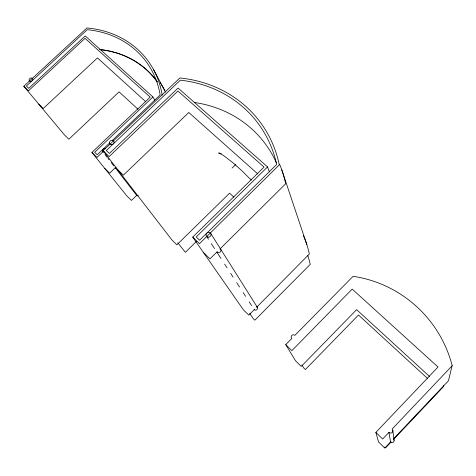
<?xml version="1.0" encoding="UTF-8"?>
<svg xmlns="http://www.w3.org/2000/svg" width="476" height="476" viewBox="0 0 476 476"><rect width="100%" height="100%" fill="white"/><g stroke="black" fill="none" stroke-linecap="round" stroke-linejoin="round"><path stroke-width="0.71" d="M393.575 439.092A2.184 2.088 51.9 0 0 393.42 438.926L448.475 380.758L452.146 365.467A119.809 118.298 53.5 0 0 353.103 276.318L294.852 335.378A2.166 2.13 -30.2 0 0 291.8 335.437A2.166 2.13 -30.2 0 0 291.818 338.466L285.743 344.648L295.578 360.862L301.26 366.407L356.631 309.644L429.471 376.421M393.932 439.675A2.184 2.088 51.9 0 1 390.54 441.966L384.781 448.053L378.551 441.966L375.862 432.41L438.033 367.02L352.186 289.105L291.883 350.633L285.743 344.648M391.153 441.972L385.548 447.898L384.662 447.035M393.706 439.277L443.662 386.488L443.323 385.215M452.2 365.699L392.099 429.072A2.374 2.285 50 0 1 392.236 432.381A2.374 2.285 50 0 1 388.952 432.387L382.656 439.027L375.862 432.41M254.559 309.364L248.811 315.142L243.468 309.912L192.72 237.107L264.049 167.1L177.953 91.047L109.153 156.58L103.072 150.719L179.874 77.969A131.352 118.221 -35.1 0 1 279.287 164.898L199.521 243.652L192.72 237.107M256.647 307.264L309.352 254.023A100.906 95.004 -37.6 0 0 303.444 235.757M217.359 251.572L209.999 258.849L203.502 252.572M219.983 248.978L285.659 183.79A124.908 113.52 -35.5 0 0 279.721 164.517M267.554 166.915L196.225 236.965L199.623 240.231L276.633 164.512L276.205 162.554A128.871 115.983 -35.1 0 0 182.278 80.402L180.309 80.182L106.326 150.529L109.367 153.456L178.083 88.042L267.554 166.915L269.356 171.776M196.451 241.415L185.366 252.31L177.774 242.784M232.068 168.058L235.656 164.559M138.332 195.749A1.809 1.618 -36.1 0 1 136.671 195.398L131.459 200.42L126.818 195.886L91.922 152.439L150.196 97.152L85.025 38.342L28.465 90.791L23.8 86.257L86.971 27.959A105.815 90.006 -36 0 1 162.191 95.248M115.525 167.57L109.653 173.175L104.714 168.367M109.587 143.002L97.217 154.754L94.664 152.278L152.945 96.961L85.222 35.962L28.727 88.328L26.388 86.067L87.245 29.708L88.798 29.863A103.816 88.298 -36 0 1 159.871 93.457L160.132 94.98L112.276 140.45M103.488 151.249L97.027 157.395L91.922 152.439M220.739 153.51L221.275 153.54M99.561 49.534L101.061 49.694A99.68 85.686 -36.3 0 1 157.33 81.931A99.662 85.668 -36.3 0 0 101.055 49.712M220.204 153.439L218.639 153.01L220.775 153.742L219.335 153.129L223.678 155.604L233.478 163.191L241.487 170.372L251.316 180.112M257.897 174.026L188.793 112.485L123.403 175.144L117.554 169.492M145.721 101.703L97.467 57.905L43.233 108.498L38.705 104.083M138.123 109.337L119.077 91.88L68.853 139.218L64.569 135.029L23.8 86.257M233.93 197.165L229.575 193.173L176.876 244.819L171.967 240.023L103.072 150.719M427.478 378.402L358.482 315.017L305.36 369.549L303.742 367.966L301.992 364.979M105.006 154.51L107.219 157.366M108.1 158.514L108.986 159.656M111.2 162.512L113.847 165.94M115.299 167.784L136.671 195.398M249.692 313.369L253.321 318.7L254.85 320.193L310.233 264.376L309.977 263.246A94.593 89.53 -38.2 0 0 307.788 255.612M206.846 236.78L208.464 239.267M211.296 243.617L214.533 248.597M217.359 252.946L220.989 258.522M224.618 264.097L227.034 267.815M230.664 273.391L233.079 277.109M236.709 282.685L239.529 287.022M243.159 292.603L245.574 296.316M249.204 301.897L251.62 305.616M210.684 233.359L257.272 307.181M152.945 96.961L154.771 100.174M153.427 69.359L164.535 90.184M281.78 169.867L306.865 244.7M388.952 432.387L390.54 441.966M392.801 430.358L394.098 440.336M194.262 102.459A122.546 111.372 -35.5 0 1 276.419 162.834M220.281 248.68A2.416 2.255 -33.2 0 1 220.209 251.941A2.416 2.255 -33.2 0 1 216.86 252.066M256.873 306.752A1.94 1.868 -35.6 0 1 256.998 309.561A1.94 1.868 -35.6 0 1 254.154 309.489M116.882 168.201A1.952 1.72 -35.6 0 1 115.073 167.504M160.138 82.675A101.596 87.334 -36.3 0 1 160.93 83.883M161.316 84.496A101.596 87.334 -36.3 0 1 165.505 92.148M104.97 152.094A2.035 1.773 -35.3 0 1 102.471 150.315A2.035 1.773 -35.3 0 1 105.565 148.768M111.717 144.662A2.398 2.088 -34.4 0 0 113.752 141.17A2.398 2.088 -34.4 0 0 109.76 141.616A2.398 2.088 -34.4 0 0 111.717 144.662M208.369 237.173A2.541 2.356 -32.8 0 0 210.809 233.573A2.541 2.356 -32.8 0 0 206.513 233.537A2.541 2.356 -32.8 0 0 208.369 237.173M30.833 81.384A1.946 1.612 -35.4 0 0 32.547 78.611A1.946 1.612 -35.4 0 0 29.363 79.01A1.946 1.612 -35.4 0 0 30.833 81.384"/></g></svg>
